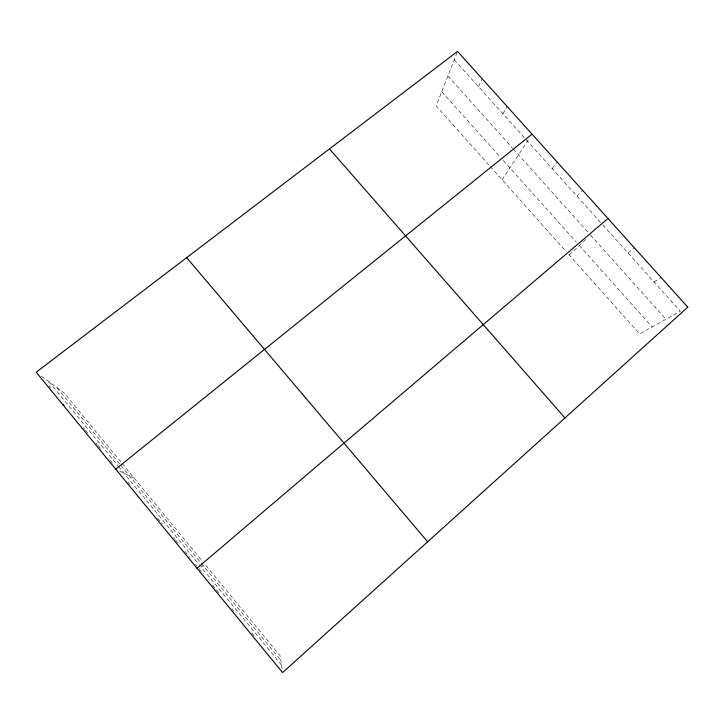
<?xml version="1.0" encoding="UTF-8"?>
<svg xmlns="http://www.w3.org/2000/svg" width="724" height="724" viewBox="0 0 724 724"><rect width="100%" height="100%" fill="white"/><g stroke="black" fill="none" stroke-linecap="round" stroke-linejoin="round"><path stroke-width="0.54" stroke-dasharray="3.62 2.71" d="M457.143 52.445L436.138 105.876L489.578 165.778M478.519 86.69L482.229 78.807M502.918 113.831L507.053 106.392M502.112 179.823L529.751 137.641M552.168 168.611L557.199 162.085M577.028 196.267L582.512 190.204M569.227 255.056L585.689 239.526M627.998 252.966L634.414 247.852M654.116 282.016L661.021 277.41M119.514 471.016L134.257 478.265M41.404 376.1L64.373 393.213L121.469 462.699M454.283 59.73L600.585 222.458M602.793 224.92L680.415 311.257L639.6 333.936L566.973 252.531M447.885 76.002L512.601 148.176M513.343 148.999L588.205 232.504M590.467 235.029L665.999 319.275M441.731 91.649L500.329 157.189M503.28 160.484L576.322 242.169M579.327 245.527L652.152 326.967M490.32 166.601L566.222 251.69M122.175 463.568L201.969 560.684M57.096 387.793L120.184 464.609M120.899 465.478L280.903 660.315M49.024 381.774L117.849 465.623M118.555 466.473L199.426 564.991M281.564 665.048L200.856 566.729L205.48 564.964L280.315 656.053L282.116 669.03M49.169 385.964L50.599 387.711M83.251 427.504L84.654 429.214M85.36 430.074L88.174 433.495M95.93 442.952L97.342 444.681M98.057 445.541L100.889 448.989M110.084 460.211L113.632 464.518M127.849 481.858L129.994 484.465M157.551 518.049L162.447 524.022M173.651 537.67L175.054 539.389M175.76 540.249L177.869 542.819M184.919 551.407L189.842 557.417M195.48 564.277L196.892 565.996M199.01 568.584L203.281 573.788M212.539 585.073L218.947 592.884M231.816 608.558L233.97 611.183M251.907 633.048L254.052 635.672"/><path stroke-width="1.09" d="M196.982 568.213L607.988 218.503M115.713 469.152L532.04 134.148M62.508 404.3L64.065 405.359M329.465 148.927L564.955 417.947M186.665 257.663L427.658 541.778M687.8 307.157L282.604 672.596L36.2 372.227L457.55 51.404L687.8 307.157"/></g></svg>
